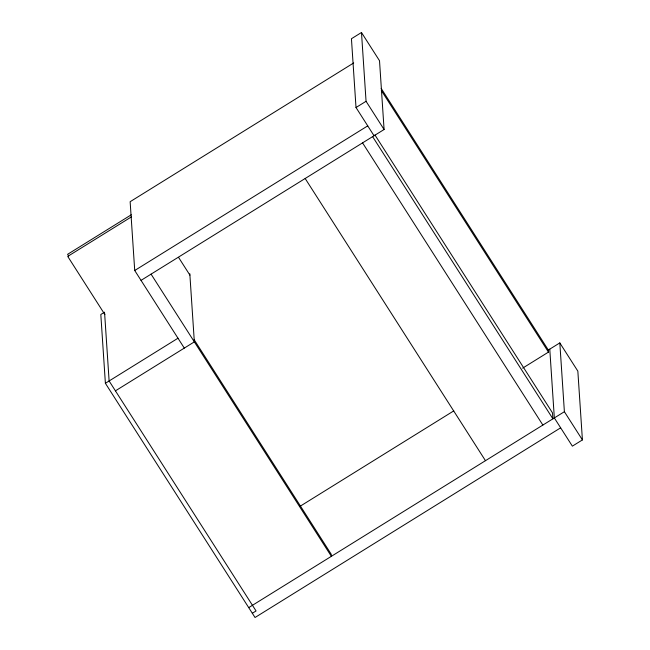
<?xml version="1.0" encoding="UTF-8"?>
<svg xmlns="http://www.w3.org/2000/svg" width="650" height="650" viewBox="0 0 650 650"><rect width="100%" height="100%" fill="white"/><g stroke="black" fill="none" stroke-linecap="round" stroke-linejoin="round"><path stroke-width="0.97" d="M141.026 280.377L384.085 129.513L379.511 60.718L361.481 32.5L351.439 38.732L356.013 107.526L374.043 135.744M353.706 62.944L130.146 201.703L134.721 270.498L184.299 348.099M131.292 214.784L67.584 254.329L68.681 256.035M131.43 216.864L67.722 256.401L104.878 314.551M356.013 107.526L366.056 101.294L361.481 32.5M134.721 270.498L367.729 125.872M104.544 312.179L100.815 314.494L105.389 383.289L255.036 617.5L560.649 427.814M105.389 383.289L177.986 338.219M115.432 390.845L194.342 341.868L189.816 273.764M548.048 350.204L559.812 342.908L577.842 371.126L582.416 439.92L572.366 446.152L554.336 417.934L549.77 349.139M299.674 506.529L453.773 410.881M522.649 368.136L548.47 352.105L548.332 350.033L381.152 88.368M248.722 607.62L564.387 411.702L559.812 342.908M252.33 613.267L256.059 610.951L109.119 380.973L104.617 313.186M381.29 90.439L548.47 352.105M366.056 101.294L384.085 129.513M564.387 411.702L582.416 439.92M374.944 134.981L552.508 412.896L552.906 418.827L372.604 136.638M362.562 142.87L542.864 425.059M305.167 178.498L485.469 460.679M178.555 257.368L189.914 275.145M194.204 339.787L331.232 554.255L331.37 556.327L151.068 274.137"/></g></svg>
